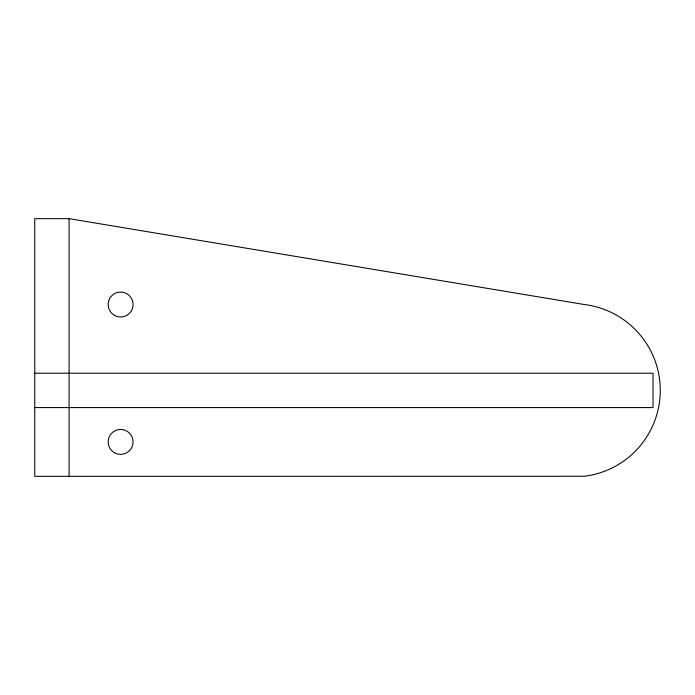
<?xml version="1.0" encoding="UTF-8"?>
<svg xmlns="http://www.w3.org/2000/svg" width="695" height="695" viewBox="0 0 695 695"><rect width="100%" height="100%" fill="white"/><g stroke="black" fill="none" stroke-linecap="round" stroke-linejoin="round"><path stroke-width="1.04" d="M69.1 218.656L34.75 218.656L34.75 476.344L584.321 476.266A86.519 86.519 0 0 0 584.321 304.523L69.1 218.656L69.1 476.344M34.75 373.224L653.022 373.224L653.022 407.574L34.75 407.574M114.397 452.706A12.449 12.449 0 0 0 133.075 441.916A12.449 12.449 0 0 0 114.397 431.135A12.449 12.449 0 0 0 114.397 452.706M114.397 315.313A12.449 12.449 0 0 0 133.075 304.523A12.449 12.449 0 0 0 114.397 293.742A12.449 12.449 0 0 0 114.397 315.313"/></g></svg>
